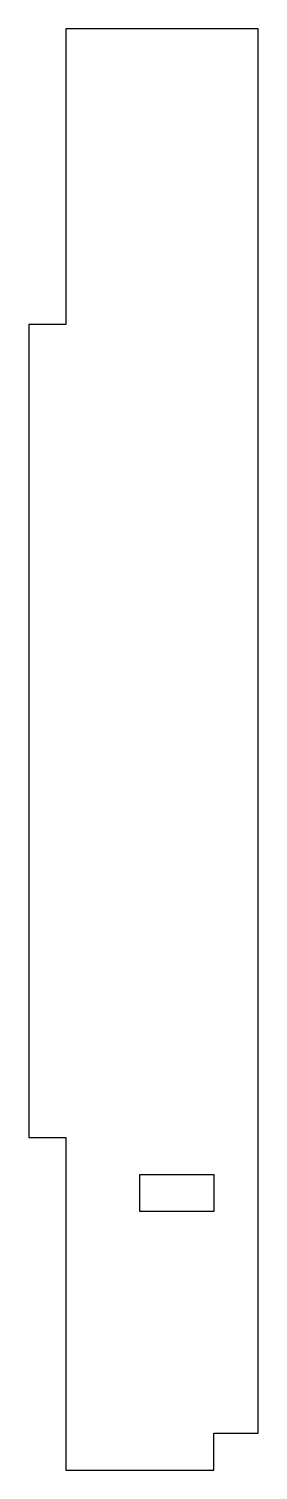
# Model space of a CAD drawing. Header units: millimetres. Extents: x -31 to 0, y 0 to 195.
import ezdxf

# ---------------------------------------------------------------- set-up
doc = ezdxf.new("R2010")
doc.units = ezdxf.units.MM

msp = doc.modelspace()

# ---------------------------------------------------------------- linework, layer by layer
for points in [[(-6, 0), (-6, 5), (0, 5), (0, 195), (-26, 195), (-26, 155), (-31, 155), (-31, 45), (-26, 45), (-26, 0)], [(-16, 35), (-16, 40), (-6, 40), (-6, 35)]]:
    msp.add_lwpolyline(points, close=True)

doc.saveas('drawing.dxf')
